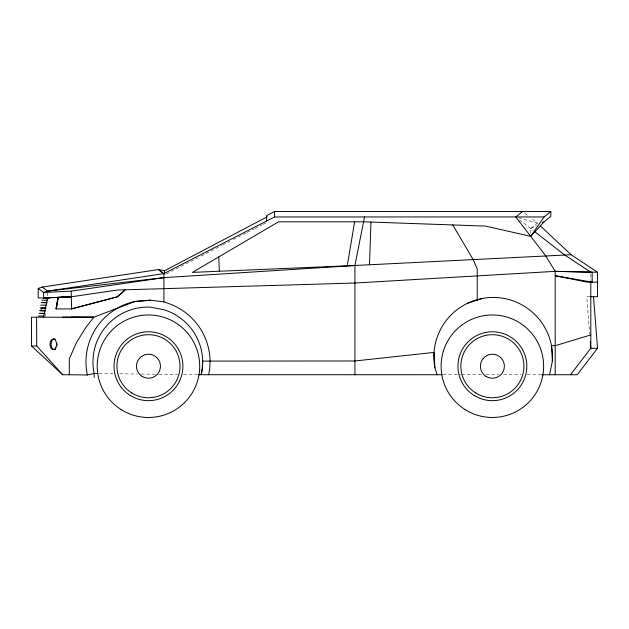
<?xml version="1.0" encoding="UTF-8"?>
<svg xmlns="http://www.w3.org/2000/svg" width="629" height="629" viewBox="0 0 629 629"><rect width="100%" height="100%" fill="white"/><g stroke="black" fill="none" stroke-linecap="round" stroke-linejoin="round"><path stroke-width="0.47" stroke-dasharray="3.15 2.36" d="M45.154 316.301L45.72 313.588M530.695 233.398L530.695 228.547L537.441 223.153L530.727 217.933M166.284 273.898L197.608 257.859M201.091 256.074L221.974 245.373M222.847 244.933L229.813 241.363M233.288 239.578L246.348 232.895M247.213 232.447L254.179 228.885M255.044 228.437L262.01 224.868M262.883 224.427L266.358 222.642M530.695 228.547L536.561 225.599M589.994 296.715L586.763 296.715L589.688 334.023M443.028 374.742L460.625 374.742M461.6 374.742L482.121 374.742M486.028 374.742L498.734 374.742M503.625 374.742L521.213 374.742M527.078 374.742L540.759 374.742M99.083 373.571L112.827 373.728M119.699 373.807L137.366 374.011M141.297 374.058L157.989 374.247M158.964 374.263L177.622 374.475M183.511 374.538L197.254 374.695M518.603 217.76L537.441 223.153M524.759 213.294L527.747 215.613M519.507 219.851L532.991 230.332M590.804 274.047L590.804 280.353M47.631 293.059L47.631 295.968M57.553 343.143A5.394 3.263 90 0 1 57.475 345.926"/><path stroke-width="0.94" d="M370.945 222.061L369.514 264.746M56.429 308.91L58.222 297.423L71.274 296.809L71.667 308.91L56.036 308.91L57.907 297.423L71.667 296.809M354.638 221.801L347.216 265.988M208.679 374.742L209.709 368.775L210.062 360.975A62.09 62.09 0 0 0 166.087 302.683L163.925 301.873L150.433 300.19L134.991 301.472L93.745 317.252L62.68 317.189M56.036 308.91L58.222 297.423M354.921 374.742L354.921 265.501L364.529 216.95M549.557 374.742L552.372 361.156L551.491 345.691L555.187 345.691L590.804 334.927M43.59 317.189L47.631 297.902L71.274 296.809L117.191 290.04L354.921 283.034L555.187 271.351L592.156 272.247L592.156 282.162L555.187 275.714L587.36 282.162L597.55 282.162M530.695 236.315L544.101 216.95L550.847 211.556L550.847 216.407L544.101 221.801L530.695 236.315L485.47 226.094L363.57 221.801L278.545 221.801L192.403 272.388L354.921 265.501L571.077 254.714L597.55 272.247L597.55 296.715L590.615 296.715M570.487 374.742L590.804 348.262L590.804 282.162M593.501 296.715L597.55 348.262L577.225 374.742L541.734 374.742M69.308 374.742L62.68 374.742L31.576 346.052L31.45 317.189L93.784 317.236L85.796 327.473L76.486 342.608L69.308 358.86L69.308 374.742L87.352 374.978L94.177 373.516L98.1 373.563M71.274 308.91L117.191 296.809L125.077 289.851M71.667 308.91L117.584 296.809L124.754 290.48M522.526 211.556L515.78 216.95L545.61 255.673L555.187 271.351L555.187 374.742M48.952 298.177L38.196 297.902L38.196 288.428L42.237 287.083L158.532 269.55L164.539 270.745L267.231 216.801M550.847 211.556L274.519 211.556L266.617 215.598L266.617 220.999M544.101 216.95L274.519 216.95L163.925 273.591L47.631 291.125L43.598 292.477L38.196 288.428M542.426 222.642L544.101 221.801M467.394 303.343L482.105 298.492M47.631 297.902L43.598 297.91L43.598 292.477L71.274 291.125L163.925 277.641L354.921 265.501M163.925 277.641L47.631 291.125L42.237 287.083M150.433 300.19L134.991 301.472A61.933 61.933 0 0 0 87.352 374.978M43.598 297.91L71.274 296.809L71.274 291.125M31.576 346.052L36.718 345.966L62.68 374.742M555.187 271.351L597.55 272.247M43.558 298.177L48.056 298.177M41.758 300.182L47.159 300.182M41.286 302.455L46.68 302.455M42.607 302.738L47.096 302.738M40.712 305.167L46.106 305.167M40.146 307.888L45.54 307.888M45.964 308.163L41.467 308.163L40.893 310.875L45.39 310.875M39.58 310.6L44.974 310.6M39.006 313.313L44.4 313.313M40.327 313.588L44.824 313.588M38.44 316.025L43.833 316.025M597.55 348.262L590.804 348.262L590.285 341.618M442.053 374.742L198.237 374.711M71.274 317.189L93.745 317.252M590.804 272.247L564.331 254.714L534.516 231.527M161.873 272.459L158.532 269.55L163.925 273.591L163.925 301.873M540.303 225.842L571.077 254.714M452.762 224.946L473.071 259.415L477.238 269.07L477.238 300.096M94.177 377.565L94.177 373.516A54.959 54.959 0 0 1 150.748 307.164L163.925 309.767A54.692 54.692 0 0 1 201.178 374.742L202.349 367.973L202.656 361.109L354.921 360.975L434.01 352.413L434.898 367.879L437.163 374.742M218.743 256.923L219.348 271.248M36.592 317.189L36.718 345.966M274.519 211.556L274.519 216.95M164.539 270.745L164.539 273.985M434.898 367.879A59.338 59.338 0 0 1 489.81 297.541A59.338 59.338 0 0 1 552.372 361.156M54.212 349.685A5.394 3.263 90 0 1 51.153 343.34A5.394 3.263 90 0 1 55.352 339.157M55.863 349.087A5.394 3.263 90 0 1 55.061 349.567M465.279 409.723A51.248 51.248 0 0 0 543.598 367.949A51.248 51.248 0 0 0 468.259 321.002A51.248 51.248 0 0 0 465.279 409.723M121.358 409.723A51.248 51.248 0 0 0 199.684 367.949A51.248 51.248 0 0 0 124.345 321.002A51.248 51.248 0 0 0 121.358 409.723M474.172 395.452A34.438 34.438 0 0 0 526.795 367.383A34.438 34.438 0 0 0 476.177 335.839A34.438 34.438 0 0 0 474.172 395.452M475.705 392.983A31.529 31.529 0 0 0 523.894 367.289A31.529 31.529 0 0 0 477.545 338.402A31.529 31.529 0 0 0 475.705 392.983M486.036 376.401A11.99 11.99 0 0 0 504.364 366.628A11.99 11.99 0 0 0 486.736 355.644A11.99 11.99 0 0 0 486.036 376.401M130.25 395.452A34.438 34.438 0 0 0 182.882 367.383A34.438 34.438 0 0 0 132.263 335.839A34.438 34.438 0 0 0 130.25 395.452M131.791 392.983A31.529 31.529 0 0 0 179.973 367.289A31.529 31.529 0 0 0 133.631 338.402A31.529 31.529 0 0 0 131.791 392.983M142.123 376.401A11.99 11.99 0 0 0 160.45 366.628A11.99 11.99 0 0 0 142.822 355.644A11.99 11.99 0 0 0 142.123 376.401M56.036 347.208A5.394 3.263 -90 0 0 53.441 338.905A5.394 3.263 -90 0 0 50.399 346.776A5.394 3.263 -90 0 0 56.036 347.208"/></g></svg>
